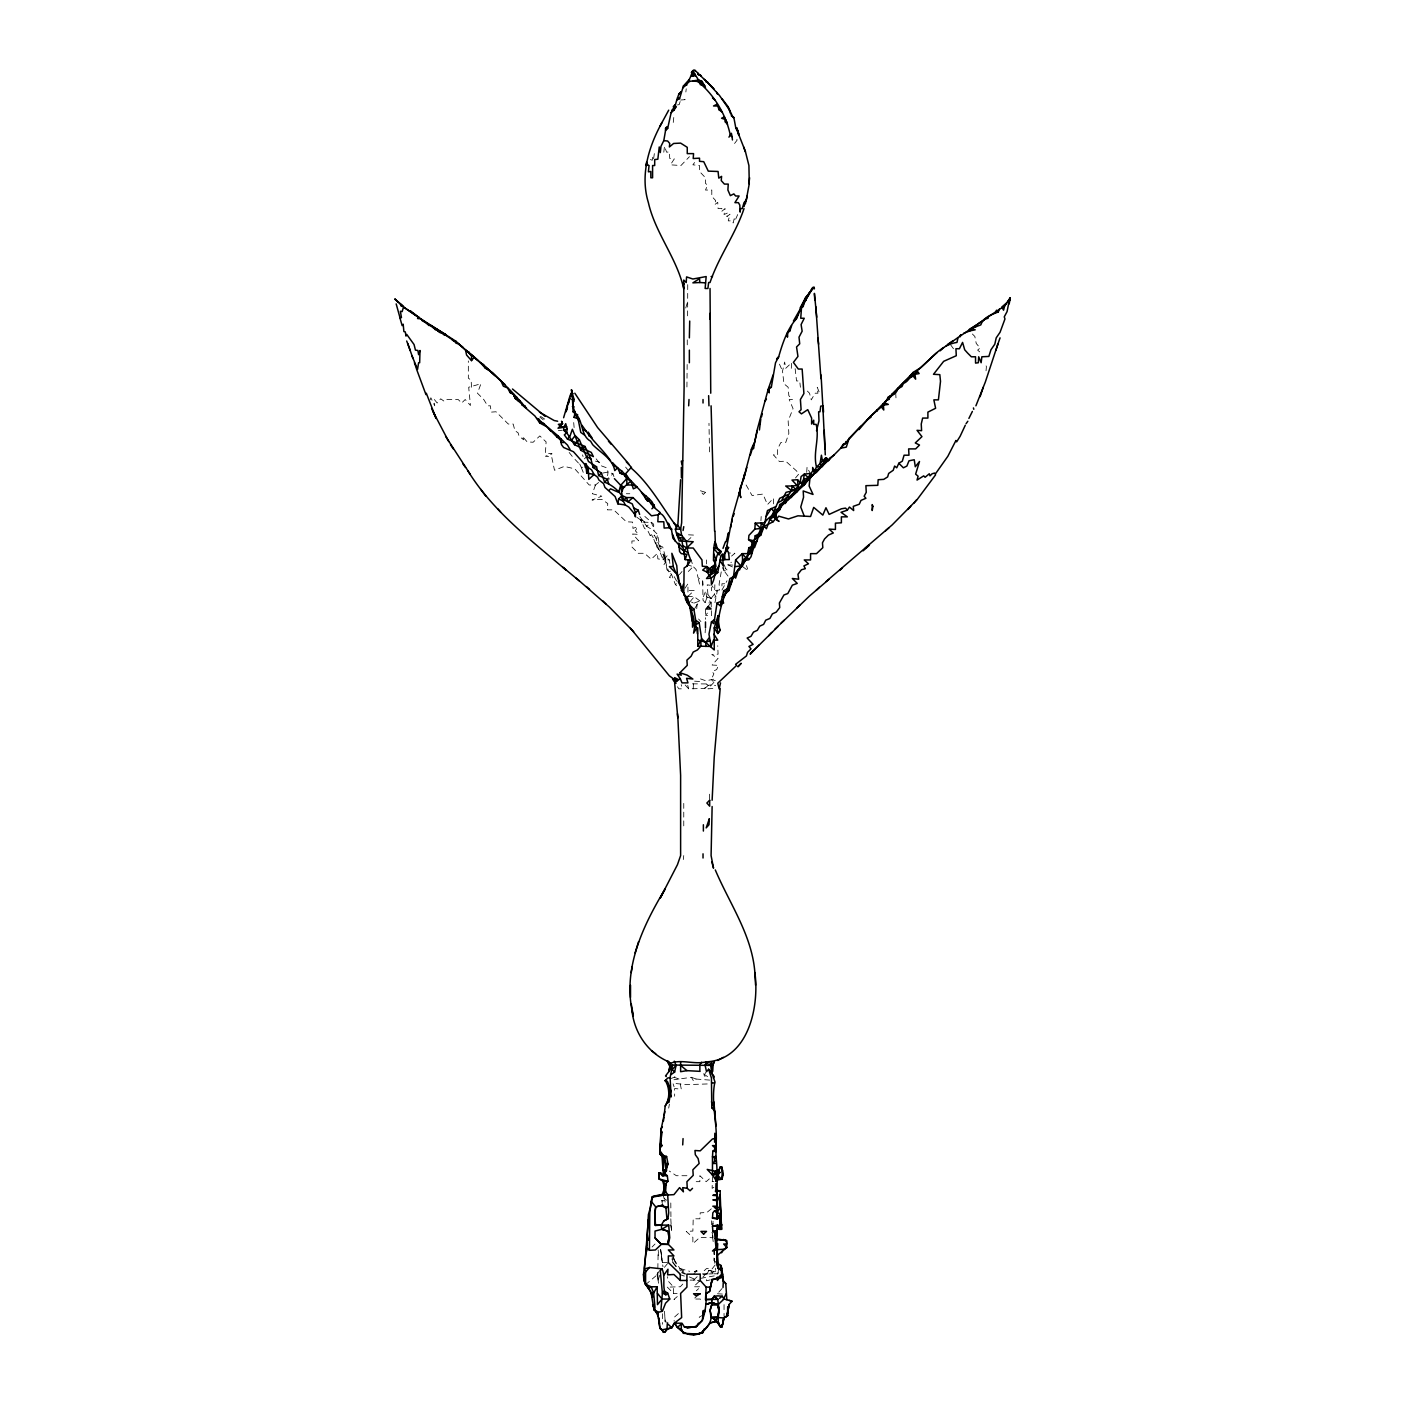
<?xml version="1.0" encoding="UTF-8"?>
<svg xmlns="http://www.w3.org/2000/svg" width="1405" height="1405" viewBox="0 0 1405 1405"><rect width="100%" height="100%" fill="white"/><g stroke="black" fill="none" stroke-linecap="round" stroke-linejoin="round"><path stroke-width="0.75" stroke-dasharray="5 3.75" d="M709.455 799.182L709.63 792.877M687.73 284.618L687.607 319.304M687.15 364.492L686.922 387.253M670.923 1216.712L670.8 1202.698M760.93 520.711L761.176 516.496M658.19 1255.578L658.418 1251.609M657.839 1268.539L658.19 1249.976M703.378 596.721L705.837 590.767L706.522 596.721L711.088 603.026L705.134 602.675L703.027 600.216L702.676 580.95L698.127 577.806L696.019 569.394L693.209 566.584L691.12 559.945M713.881 1249.625L714.811 1263.288M705.134 632.794L705.363 629.054M713.881 1187.278L712.124 1188.331L712.476 1176.073M791.296 368.338L791.647 362.736L785.694 368.338L784.64 362.033L782.532 371.131L783.937 383.741L788.152 387.253L788.837 395.666L792.35 399.512L789.189 399.512L793.052 408.627L788.152 420.885L788.837 433.495L785.694 442.593L780.794 442.593L777.632 448.898L777.632 454.851L773.435 454.851L779.389 461.507L785.694 461.156L796.196 470.622L799.006 473.766L795.493 477.981M711.439 590.767L711.668 587.255M713.073 1221.261L712.827 1224.756L713.301 1221.261M806.698 472.361L807.05 467.11L809.86 472.712M693.209 688.836L693.561 681.126L699.866 681.478L699.866 678.685L705.837 680.793L714.583 679.037L712.476 676.929L713.881 673.785L712.124 671.678L716.691 669.57L718.429 665.373L712.124 665.022L718.078 658.365L711.791 654.519L718.078 654.168L717.744 645.756M703.027 584.814L702.676 580.95M986.047 370.78L986.398 366.582L984.642 362.736M696.722 608.628L697.073 604.765L699.866 600.919L694.263 596.721L687.958 596.37L687.958 583.76L684.815 588.484M721.239 571.853L719.132 584.111L719.483 590.065L715.285 590.416L711.791 585.499M685.868 91.975L686.22 88.814M714.232 1249.291L713.881 1260.496L716.691 1262.937L712.124 1268.891L706.522 1268.539L701.798 1273.018M663.792 152.214L664.495 146.261L666.602 152.214L669.395 151.863L669.746 158.519L674.295 158.87L670.448 164.824L680.951 165.527L689.434 156.693M683.287 859.544L683.761 855.575M673.258 122.446L673.943 115.79L672.205 115.79M607.575 475.698L608.102 472.01L606.697 467.812L601.797 466.056L595.492 458.012M654.344 153.619L653.641 158.519L652.939 156.06L652.236 160.275L650.48 159.573L649.602 162.892M669.869 563.44L669.395 559.945L665.9 559.945L664.846 556.784L656.785 546.984L653.29 537.869L654.344 535.077L659.244 545.228L662.739 546.984L660.297 549.074L657.487 534.374L653.992 530.862L653.641 524.206L644.526 516.162M656.434 540.679L657.487 534.374M714.934 602.675L717.393 590.416L711.088 598.477L711.439 615.636L705.486 615.285L709.683 610.56M668.692 1108.124L669.395 1104.154M717.744 1274.159L718.78 1268.206M705.134 602.675L707.927 594.614L707.224 584.814L710.263 585.27M680.143 101.546L679.212 104.585L677.456 104.936M685.728 308.011L687.958 300.74M685.166 684.99L688.661 688.836L704.783 688.485L706.171 683.936L708.278 685.341L712.827 684.639L715.637 685.693M658.19 1280.113L659.946 1274.493L657.136 1274.159L658.19 1280.113L657.487 1268.539M430.158 399.863L430.861 397.755L434.707 405.817L434.356 399.512L437.166 403.007L440.678 398.809L444.173 401.268L446.281 399.512L458.188 399.512L461.683 403.007L465.196 399.512L470.447 405.465L468.69 387.253L480.949 383.741L477.454 393.207L483.759 399.512L487.605 405.817L490.415 405.817L491.1 412.122L496.018 411.77L508.276 424.029L513.176 424.029L514.933 430.685L518.076 432.793L519.13 436.288L523.679 439.8L522.274 436.288L527.191 441.89L533.145 442.241L539.801 435.936L546.106 441.89L545.403 453.095L552.06 453.797L545.403 456.256L551.708 456.959L554.501 470.271L564.318 466.407L574.821 468.866L589.187 484.988L595.492 484.988L598.987 482.178M595.492 484.988L592.348 493.735L601.797 496.193L591.997 500.04L601.797 499.337L607.75 503.534L607.399 509.857L613.704 509.857L626.314 521.764L632.619 522.116L632.97 528.421L637.519 526.664L635.429 530.862L638.573 534.374L632.619 534.023L638.573 540.679L631.916 541.03L631.916 546.984L638.221 553.289L644.526 553.289L651.182 559.243L657.487 553.289L657.839 558.891L665.548 559.945L666.953 569.745L671.502 574.294L675.348 584.462L678.158 587.255M737.695 214.561L734.903 220.866L734.2 218.776L733.147 222.974L731.742 220.866L728.247 220.866L730.003 214.21L726.842 216.669L727.895 212.822L724.049 214.561L725.103 208.607L721.239 211.769L721.942 208.607L718.078 208.607L717.744 202.302L714.583 204.761L715.637 200.546L711.791 196.349L711.791 190.044L705.486 190.044L707.576 185.144L705.486 183.388L705.486 177.785L699.532 171.48L699.532 165.527L692.876 164.824L694.966 162.032M721.942 590.065L727.017 580.774M665.9 559.945L665.197 558.189L669.395 552.938M727.983 576.05L724.049 570.799L725.437 568.34L724.4 564.845M656.785 546.984L655.731 541.715L663.09 559.594L665.548 562.035L663.441 565.548L666.251 565.548M706.873 1274.159L708.981 1270.296L712.476 1272.052L712.476 1273.808L703.202 1274.159M705.837 1072.401L704.081 1075.194L705.837 1077.653M694.614 608.628L697.073 604.765L691.471 602.095M671.502 574.294L669.395 577.455L672.907 578.509M659.595 1270.647L657.136 1274.159L658.541 1283.257M685.166 1274.159L681.653 1272.754L683.761 1270.647L679.915 1268.539L673.943 1259.266M734.552 143.468L737.01 140.307L736.764 136.566M664.407 1267.328L668.341 1262.586M679.388 574.645L682.005 571.501M690.066 601.621L694.263 596.721M670.448 1078.689L674.295 1077.301L676.402 1074.843M710.737 1270.647L708.981 1270.647L710.737 1270.296L712.476 1273.808L717.393 1273.808L721.59 1268.891M693.912 1273.808L696.722 1270.647L700.217 1273.808M718.78 1292.196L722.995 1287.472M587.87 455.202L583.936 459.4L582.531 454.851M706.873 607.487L711.088 603.026M682.777 1284.1L680.266 1286.769L667.99 1287.12M664.495 558.189L663.09 559.594L663.09 554.676L665.548 559.945L663.441 553.991L665.197 558.189M688.31 571.501L693.209 566.584L688.31 565.196M652.06 1247.008L655.029 1244.022M699.181 1281.43L693.561 1286.769L700.568 1286.769L696.371 1290.756M687.256 541.03L693.561 535.077L686.922 534.725M687.958 596.37L694.263 590.416L687.958 590.416M693.561 1280.113L699.866 1274.159M613.932 476.576L613.002 473.766L607.048 479.368L612.562 478.315M645.58 1284.662L657.136 1274.844M678.369 1313.587L673.943 1317.591L674.189 1321.315M704.783 688.485L708.278 685.341M709.332 1178.883L706.171 1181.675L699.866 1175.722L699.866 1181.675L693.561 1181.675M709.683 1080.094L696.019 1079.04L693.561 1081.148L691.471 1077.301L673.943 1079.743M653.29 526.664L651.182 522.449L646.634 526.313L639.626 516.162M731.566 556.081L734.903 553.289L727.895 552.938M677.28 1296.569L673.943 1299.379L677.456 1299.379M698.566 1294.813L693.561 1299.028L700.217 1299.028L702.851 1301.82M711.352 1208.827L706.873 1212.497L700.217 1212.849L699.866 1218.802L693.209 1218.802L692.876 1231.061L686.22 1231.412L692.876 1237.366L692.876 1243.671L699.866 1237.366L712.827 1237.717L712.827 1232.729M732.444 566.935L727.895 564.845L731.39 562.211M675.348 584.462L676.402 583.76M703.378 1314.781L699.163 1317.24L703.027 1316.889M650.129 535.41L651.534 534.725L653.29 537.869L650.129 535.41L647.687 530.51L644.526 528.421L640.68 519.657L642.085 523.152M696.722 1270.647L694.263 1271.701L697.424 1270.647M670.448 571.15L668.692 571.853L665.548 562.035M694.263 603.026L699.866 600.919M706.522 596.721L711.088 598.477L715.988 596.721L714.583 594.614L714.934 581.301M714.232 1275.898L700.568 1278.357M643.121 522.116L651.182 522.449M710.263 1279.867L706.522 1280.798L706.171 1277.303M602.85 473.064L608.102 472.01L613.002 473.766M712.124 1181.675L713.881 1181.324M558.365 430.685L562.334 430.211M661.702 1200.59L664.846 1200.239L665.197 1203.049L661.702 1200.59L662.387 1203.628M680.617 100.018L685.166 99.667L682.356 98.034M712.827 688.485L707.927 688.836L715.988 680.09L712.827 681.126L711.439 679.739M706.171 683.936L689.363 683.814M707.224 1083.958L686.922 1084.642L672.907 1083.255L674.066 1086.75M626.314 493.735L629.809 493.735M722.416 567.532L724.049 570.799L727.895 570.799L725.437 568.34M724.752 583.76L721.942 583.76L721.942 587.957M686.922 1175.722L676.402 1175.722L669.289 1171.05M664.144 1198.5L666.602 1200.239M670.448 1224.756L671.853 1230.71L671.151 1224.756M662.387 1262.586L660.649 1249.625L662.387 1262.586L669.043 1262.586M679.915 1270.647L683.761 1270.998L679.915 1270.647L679.915 1268.539M703.027 1276.952L708.981 1270.296L715.637 1272.052L715.637 1268.206M690.066 1280.113L700.568 1280.113M727.895 564.845L733.147 565.109M667.305 1287.12L673.61 1293.425L677.105 1293.583M702.324 1273.914L706.522 1274.159L715.637 1271.349L717.393 1273.808M717.393 1293.759L722.995 1294.11M672.205 1257.334L672.907 1262.586L675.348 1262.937L672.556 1255.578M579.721 463.966L581.126 467.11L583.233 467.461M689.363 1276.952L700.217 1281.5M664.495 1311.286L665.197 1321.789L667.99 1322.491M595.492 461.156L599.689 462.21M658.892 545.93L662.739 546.984L665.548 557.486L669.395 559.945M680.266 1268.539L689.715 1271.349M679.563 1274.493L684.815 1276.249M674.295 1077.301L679.915 1079.391M691.471 1077.301L696.019 1079.04M707.576 1076.599L700.217 1071.699M540.504 416.319L544.701 419.129M682.707 1272.052L685.517 1273.914M641.031 519.306L644.526 521.764L646.634 526.313L653.992 530.862M636.816 517.198L640.68 520.008M578.439 463.035L574.241 458.592M742.613 566.584L748.215 570.799L746.459 565.548M539.801 417.022L543.296 419.832M572.256 456.379L567.813 450.777M972.383 334.004L974.842 336.462L976.247 343.47L980.093 348.019L977.634 350.126L980.093 352.216L980.093 355.254M807.401 391.099L809.508 393.207L811.265 399.863L815.111 393.207L817.921 393.207L817.218 387.253L819.659 393.207M676.402 1266.449L672.556 1262.234L671.853 1258.968M698.584 619.025L700.919 621.59M707.927 594.614L711.088 598.477M625.611 467.11L628.421 470.622M672.907 1262.586L676.051 1266.801L677.105 1265.044L675.348 1262.586M950.676 344.875L953.468 348.721M676.63 581.073L672.556 573.591M583.233 472.361L581.126 467.11M677.456 686.746L678.861 688.836L682.356 688.836L681.197 684.639M699.532 584.111L698.127 577.806M746.108 484.988L752.061 495.491L762.915 494.086L767.481 504.588L773.435 498.283L773.435 504.237M779.459 364.141L782.532 371.131M662.739 1194.285L664.846 1200.239M672.907 1255.245L675.348 1262.937M687.73 685.341L688.661 688.836M661.351 1256.281L662.984 1266.801M680.266 1083.958L681.302 1089.209L674.646 1088.506L674.646 1096.216M722.995 565.196L724.049 570.799M660.649 1249.976L661.702 1255.929M713.178 1241.581L711.966 1232.378M574.118 427.542L573.433 419.357M795.142 368.69L796.547 380.948L799.708 380.948L800.411 387.253M712.3 1232.729L712.827 1237.717M665.197 1321.789L664.618 1313.376M895.688 392.856L896.021 398.458M670.8 1218.802L671.502 1230.71M471.5 387.253L471.149 380.246L468.339 378.138L468.339 360.98M709.507 451.883L708.981 423.274M724.049 1304.63L724.049 1316.186M714.583 1249.625L714.583 1260.847M711.439 1220.787L711.439 1224.756M706.522 559.945L706.522 563.914M705.486 608.98L705.486 619.254M687.256 339.852L687.256 348.019M683.761 803.379L683.761 827.896M673.61 1293.425L673.61 1287.12L667.656 1280.464L667.656 1276.724M662.387 1313.728L662.387 1324.248M705.486 492.33L703.378 494.437L699.866 490.591L705.486 492.33"/><path stroke-width="1.5" d="M820.924 378.63L815.813 306.694M716.954 1257.422L716.691 1262.937L720.888 1265.396L723.347 1281.149L725.788 1283.608L726.842 1299.713M714.583 1142.212L714.846 1133.255M716.691 1181.324L712.476 1175.019L712.476 1156.807L715.988 1156.456C717.99 1173.386 716.726 1190.421 717.042 1207.598L720.185 1207.246L720.185 1190.79L715.285 1191.141M716.954 1201.907L716.691 1212.849L720.888 1213.551L721.59 1229.322L719.132 1229.322L718.675 1226.284M715.988 1243.671L717.393 1225.107L712.476 1226.161L712.827 1231.061L714.583 1232.817L715.988 1247.886L717.393 1249.625L716.691 1262.234L718.078 1268.206L721.239 1270.296L721.942 1277.654L712.124 1279.411L709.683 1291.318L706.171 1293.759C706.416 1302.927 705.503 1311.55 702.324 1320.384L696.019 1326.689L687.256 1327.743L684.463 1327.04L682.005 1323.194L674.295 1323.194L671.853 1327.743L662.036 1329.85L659.946 1328.445L658.541 1317.591L659.595 1323.896M722.995 1287.472L723.347 1280.798L725.788 1283.608M677.807 716.515L680.617 775.349L680.617 855.575L677.456 864.672L660.297 897.953L665.197 888.838C642.331 926.72 621.607 970.556 633.321 1015.991L631.214 1003.732M680.617 479.72L677.807 525.611L680.617 529.123L681.653 535.41L686.22 541.03L687.958 552.587L690.768 560.296L687.256 565.899L684.112 567.989L683.761 594.965L687.256 597.072L691.471 610.718L693.912 609.331L696.371 624.382L699.163 622.643L696.019 620.536M688.661 405.817L689.012 399.512M648.39 1219.505L644.526 1268.206M664.266 1192.529L664.495 1188.331M676.051 527.015L677.807 525.611L675.348 529.123L676.753 534.374L682.005 541.03L682.707 545.579L686.922 548.02L693.209 548.02L701.973 559.945L702.324 566.25L706.873 566.584L709.332 568.691L712.476 566.584L715.285 569.745L714.934 562.738L713.529 560.296C713.477 556.117 713.74 531.793 717.042 548.02L721.239 551.533L719.132 555.028L713.529 548.02L717.042 548.02M682.707 1144.899L683.058 1138.594M699.163 622.643L701.622 638.748L714.232 649.953L714.232 627.894L718.078 615.636L719.132 615.636C722.293 598.916 728.774 582.566 738.749 568.691L735.605 578.158L733.498 575.699M663.441 1332.291L662.036 1329.85L663.441 1332.291L664.846 1332.291L666.953 1329.499L667.305 1323.545L671.853 1327.743L674.295 1323.194L681.653 1317.591L680.617 1293.425L686.922 1287.12L686.922 1274.159L700.217 1274.159L700.217 1280.464L706.171 1287.12L705.486 1299.713L711.791 1299.379L714.232 1296.218L717.744 1295.867L722.293 1296.218L724.049 1299.028L732.093 1301.118L729.3 1304.279L726.842 1316.186L724.049 1317.943L718.078 1317.591L715.285 1320.033L720.888 1327.04M703.378 1314.781L705.134 1310.584L703.378 1310.584L703.027 1316.889L703.852 1311.743M721.239 1270.296L718.78 1268.206C717.217 1254.402 715.935 1239.579 717.744 1225.81L720.185 1224.405L719.834 1214.956L717.393 1219.154L712.476 1218.1L712.827 1212.849L714.583 1210.759L716.339 1210.759L717.393 1219.154M713.881 634.199L717.744 640.153L713.529 640.153L711.088 646.458L697.776 646.107L697.776 627.894L694.614 627.192C694.246 607.206 679.44 591.716 676.753 572.555M650.48 1207.246L648.39 1214.605L646.634 1247.183L643.472 1274.493L643.824 1280.113L651.182 1293.074L653.992 1309.882L656.785 1312.674L662.387 1311.286L661 1309.53L662.387 1293.074L660.297 1270.647L662.036 1268.891C665.882 1277.11 661.737 1286.857 665.9 1294.813L667.656 1293.074L664.144 1290.967L662.387 1293.074L665.9 1294.813M692.524 1188.331L690.066 1190.79L687.256 1188.331L682.707 1187.629L683.41 1191.844L679.563 1187.629L673.943 1194.636L655.731 1195.69L652.236 1196.744L651.182 1201.293L655.731 1206.895L654.695 1212.849L655.38 1225.107L668.692 1225.107L669.746 1237.717L668.341 1244.373L673.943 1249.976L668.341 1249.976L673.943 1255.929L668.341 1255.929L668.341 1262.586L680.266 1274.159L680.266 1280.464L686.571 1280.464M712.124 800.235L714.232 757.137L720.185 688.485M712.124 806.523L711.088 855.575L713.529 868.185L711.791 861.88M736.308 128.399L745.405 151.512L748.918 165.527L749.269 183.739L746.108 200.897L747.161 195.998M748.918 553.64L751.008 549.777L752.061 542.418L748.566 539.625L748.918 535.41L754.871 529.123L755.223 523.152L764.671 522.801C768.886 515.758 778.265 513.545 779.74 504.588L787.099 500.04L786.045 498.283L791.647 490.591L799.357 487.781L805.311 481.476L812.67 470.974L812.67 467.461L814.76 471.676L812.318 475.522L803.555 479.72L801.447 482.881L800.06 482.881L795.845 489.186L796.547 489.888L790.242 496.193L777.632 502.85L772.03 515.459M719.132 1229.322L721.59 1229.322L720.185 1194.636L717.393 1200.941L717.305 1217.854M717.744 1243.671L717.393 1249.625L712.476 1251.03L715.988 1247.886M675.348 529.123L680.617 529.123L681.653 522.801L684.112 387.253L683.761 280.069L686.22 282.51L686.571 276.908L692.876 279.015L706.171 276.557L705.134 288.482L707.927 288.482L708.629 282.51L710.034 282.51C718.71 256.641 735.43 234.336 744.018 208.607M692.524 615.636L692.524 627.192L694.614 621.941L692.173 621.238L689.715 605.818L687.607 603.377L684.112 593.209L681.302 590.416M715.285 869.923C729.546 903.661 752.044 935.01 754.871 972.559C759.578 1006.788 748.303 1059.95 706.171 1061.881L705.134 1065.394L706.522 1071.699L708.629 1069.24L711.439 1078.004L711.791 1107.772L714.934 1111.267L715.285 1115.833M715.988 1156.807L715.988 1151.556L714.583 1149.799L712.827 1151.204L712.476 1156.807L715.637 1158.212M721.239 601.27L717.042 603.026L720.185 605.818L722.293 596.721L728.949 590.416L729.3 585.165L731.057 584.111L732.444 578.509M722.644 1320.735L724.049 1317.591L727.544 1315.835L727.667 1306.966M661 1143.494L662.036 1145.602L660.297 1145.602L662.036 1132.29L661 1130.182L659.946 1154.348L666.602 1156.456L667.99 1163.814L664.846 1173.965L662.387 1175.722L660.649 1172.929L658.892 1172.929L658.892 1178.883L662.739 1180.973L667.99 1181.324L667.305 1175.722L664.144 1172.929L667.99 1163.814L665.9 1163.463L664.495 1157.158L660.297 1151.204M664.144 1115.482L665.197 1106.016L666.602 1103.224L669.043 1102.17L670.097 1095.162L671.151 1096.919L670.097 1077.653L672.556 1065.043L712.827 1065.394L714.232 1061.881L712.476 1065.394L712.476 1071.699L712.827 1065.394M712.124 1279.411L709.683 1291.318L706.171 1293.425L705.837 1299.379L717.744 1299.379L719.132 1310.935L718.078 1304.63L724.049 1299.028M567.111 428.929L566.759 432.793L574.469 444.7L591.294 452.41L593.384 456.607L580.774 450.303L572.379 429.28L569.921 436.288L567.462 439.098L564.318 434.883L566.759 432.793L563.967 430.334L563.616 427.542L565.723 423.678L567.111 428.929L563.967 430.334L566.408 432.793M585.674 463.615L588.133 467.461L588.836 479.368L594.087 474.469L591.645 469.92L588.133 467.461L585.341 467.461L584.638 464.317L585.674 463.615L586.728 473.064L594.087 474.469L597.599 477.279L598.987 480.071L603.553 483.583L604.94 487.43L615.109 496.545L617.901 503.886L625.26 504.939L628.773 507.047L634.375 513.703L635.429 516.847L635.429 512.649L632.268 503.886L624.206 500.04C620.36 491.873 613.107 485.392 604.589 482.178L601.445 473.064L593.033 467.461L590.943 459.049L584.989 446.456L567.462 439.098M720.185 1224.405L719.834 1228.269L718.078 1228.269L717.744 1225.81L712.476 1226.161M1008.825 302.83L1007.069 311.594L1004.259 316.845L1004.961 318.953L1000.061 332.265L996.215 337.867L994.81 344.172L990.947 349.775L988.857 356.431L981.849 356.782L981.147 362.736L978.688 356.782L978.337 362.736L975.544 363.087L975.544 356.782L971.329 356.782L967.483 352.918L964.691 349.775L962.583 342.416L959.422 348.721L955.927 348.721L956.278 355.728L943.668 361.331L933.5 374.292L939.822 374.643L940.507 381.299L938.417 399.863L933.851 399.863L935.607 408.275L927.897 412.122L927.897 418.075L922.646 418.075L921.241 424.029L921.592 430.685L917.043 430.334L921.943 436.639L915.287 442.944L919.502 445.051L915.639 448.898L908.631 448.898L908.982 455.202L904.082 455.202L902.326 461.156L898.831 463.264L896.724 467.812L894.634 466.056L893.229 470.271L888.68 473.415L887.626 476.927L883.763 479.368L878.16 479.72L877.809 485.322L865.902 485.673L866.253 492.33L864.145 496.193L865.902 498.283L861.002 500.391L859.245 504.237L853.292 506.344L853.643 510.542L849.445 507.047L847.338 510.191L841.033 512.298L847.338 516.847L841.384 516.847L841.384 522.801L835.431 523.152L835.431 529.457L829.126 529.123L833.323 532.969L828.423 535.077L824.577 538.923L822.469 542.769L822.821 547.669L816.516 553.64L810.562 553.64L810.562 559.945L804.257 559.945L808.455 563.791L803.906 565.899L805.311 568.691L801.447 569.745L797.952 574.294L798.655 579.211L792.35 578.509L797.25 583.409L792.35 585.165L787.801 593.56L783.937 594.965L779.389 603.026L779.74 607.575L776.227 612.123L772.381 613.88L769.922 618.428L765.725 620.185L763.618 624.382L759.771 626.138L757.313 630.336L753.466 632.092L751.008 636.307L747.161 638.046L753.115 644.351L748.918 646.458L751.008 648.899L747.513 652.412L746.459 655.907L735.605 664.319L736.659 665.373L717.744 683.234L719.132 688.836L720.537 682.883M721.239 551.533C716.515 551.498 716.006 560.771 714.934 564.494L712.476 566.584L712.124 571.853L706.522 578.509L711.088 578.158L717.744 572.555L720.888 555.73L724.752 553.64L728.598 547.669L726.842 546.282L732.444 516.847L744.703 473.766C743.438 482.372 738.064 488.975 740.856 497.581L739.1 492.33M662.036 122.446C648.601 146.682 639.977 175.239 648.39 202.654C655.31 233.23 677.034 258.309 683.761 288.833L683.058 282.51L684.112 284.267M717.042 603.026L713.881 623.68L711.439 621.941L714.583 619.482M661 1129.831L664.846 1111.618M731.742 522.449L732.093 519.306M743.298 479.72L751.359 449.249L753.466 448.546L756.961 430.685L768.184 389.361L771.327 387.253L775.525 362.736L778.686 356.782C782.48 343.452 787.362 328.788 796.547 318.601L805.662 297.579L814.057 287.077L814.408 288.833L812.67 287.428L810.913 290.22M775.525 518.954L776.579 512.649L781.145 505.642L779.389 510.191L769.922 519.306L766.428 528.772L764.32 526.313L773.084 521.764L775.525 518.954L779.037 521.413L772.381 516.162M703.378 1310.584L702.324 1320.384L696.019 1326.689L687.256 1327.743M808.455 477.63L804.257 474.117L803.555 479.72L805.311 481.476L801.447 482.881L802.15 483.935L800.06 482.881L801.096 476.576L804.257 474.117L810.562 473.415L812.318 475.522M748.918 183.739L749.62 177.785M651.182 1201.293L649.777 1212.849L649.426 1250.327L655.38 1249.976L661.351 1244.373L668.341 1244.373M662.739 1180.973L665.548 1191.844L667.656 1194.285L668.692 1212.849L667.99 1218.802L663.792 1220.91L661.351 1225.107L655.38 1225.459L655.029 1212.849L655.731 1206.895L662.739 1205.156L655.731 1206.895M759.42 429.983L760.825 418.778M614.406 478.666L620.711 485.322L622.116 495.491L626.314 497.581L632.97 497.581L651.534 515.811L658.19 514.757L660.297 512.649L653.641 507.047L649.426 501.445L647.336 500.742L639.977 490.24L622.116 471.325L617.568 467.812L614.758 470.622C612.808 458.838 600.444 452.603 592.682 444.7L590.592 441.188C581.336 436.182 583.163 423.572 577.279 415.617L573.082 411.77L572.028 390.397M647.687 164.473L646.282 165.175L646.985 162.717L647.336 165.175L649.075 165.527L648.39 171.832L650.831 171.48L650.831 177.785L652.587 177.785L652.587 165.527L654.695 165.527L654.695 159.573L657.839 159.222L659.244 146.963L660.297 152.565L661 146.261L663.792 140.658L665.548 130.507L667.656 128.399L671.151 112.628L673.943 110.187L676.753 100.018L679.563 98.631L683.41 86.021L689.363 79.365L693.561 70.25L694.966 70.25L713.881 88.814L704.432 79.365M719.132 615.636L718.429 621.238L719.834 630.336L717.744 633.497L714.232 627.894L718.78 627.192L720.185 630.336L717.744 633.497L716.339 621.941L718.429 621.238L718.078 615.636M663.441 1121.085L663.915 1117.344M726.139 593.209L726.49 591.47L728.949 590.416L733.849 575.699L745.054 560.63L748.918 559.594L751.008 556.784L755.223 542.067L756.961 541.03L759.42 533.672L764.32 526.313M708.629 1065.394L712.124 1061.881L710.737 1065.394L711.439 1071.699L714.934 1081.85C710.122 1104.4 719.255 1127.249 715.285 1150.151M726.842 1316.186L729.3 1304.279M617.901 503.886L618.604 498.986L621.063 496.545L625.26 504.939M717.744 1304.982L718.78 1310.233L717.744 1317.24L711.088 1317.591L710.034 1310.584L711.439 1304.982L717.744 1304.982C721.204 1312.077 715.11 1320.507 720.537 1327.04L721.942 1327.04L724.049 1317.943L727.193 1315.835M849.094 438.395L846.987 442.593L843.14 444.349L840.682 448.195L861.002 426.137L849.094 438.395L846.284 447.141L840.682 448.195C826.474 463.088 810.439 475.856 797.25 491.627L781.83 505.642L779.389 510.191M584.287 434.883L580.774 432.441L578.333 420.183L573.767 408.96L572.731 404.06L574.118 399.512L571.326 390.397M754.52 442.593L757.313 430.685M666.251 1076.599L665.548 1075.896L669.043 1071.348L670.448 1063.286C681.109 1059.001 694.474 1064.762 706.171 1061.881M809.508 292.328L801.447 308.433L800.745 318.25L804.257 318.25L801.096 324.555L802.15 331.211L799.006 337.165L799.708 343.821L796.547 346.965L797.952 356.431L793.404 362.385L798.303 369.041L802.15 369.041L803.906 393.558L800.411 399.512L801.096 409.663L799.006 411.77L801.447 413.878L807.752 409.663L811.616 418.075L811.616 424.029L813.706 420.183L813.706 424.38L816.165 424.38C819.73 439.045 812.757 452.568 816.516 467.11L814.408 470.974L812.67 470.974L814.76 471.676M1010.213 298.281L1009.176 303.884L1008.123 301.091L1010.213 297.93L1004.61 305.991L1003.556 310.189L1001.818 307.045L1009.51 300.389L1010.213 297.93M687.256 565.899L688.31 559.945L690.768 560.296M631.214 972.559L632.268 966.605M694.614 627.192L693.561 633.146L696.722 627.894L694.614 621.941M739.452 570.096C744.58 558.4 753.221 548.828 755.223 535.762C765.356 531.845 764.864 519.358 767.481 510.542L775.525 506.696M650.48 1206.895L652.587 1197.095L662.036 1195.339L665.548 1191.844L666.251 1183.08L667.99 1181.324L658.892 1178.883L658.892 1172.929M711.791 1304.982L710.034 1310.584C713.512 1319.26 708.577 1326.636 702.324 1331.94L699.163 1334.048L683.41 1333.345L681.302 1329.499L681.302 1323.896L677.456 1327.391L674.997 1323.896L677.456 1327.391C683.62 1333.889 692.261 1337.314 701.973 1332.642L710.386 1322.843L715.9 1321.525L710.386 1322.843M683.058 530.51L683.761 526.664M718.78 566.25C713.916 571.326 715.567 578.913 711.439 584.462L711.088 578.158L707.224 572.204L706.873 566.584L702.676 570.096L707.224 572.204L712.124 571.853L714.934 568.691L715.285 569.745M645.931 165.527L646.634 162.032M745.405 203.707L746.108 200.195L744.018 202.654L742.262 208.607L740.505 208.607L740.154 212.12L739.803 205.112L738.398 202.654L734.903 202.654L739.1 195.998L735.605 195.998L733.849 193.89L730.354 195.646L727.895 190.044L728.247 184.09L724.4 184.09L721.239 180.595L721.59 176.38L718.78 178.136L718.078 171.48L708.278 171.129L703.729 161.68L699.532 161.329L699.532 158.168L693.209 158.519L693.561 153.619L687.256 153.619L687.256 147.314L680.617 143.117L673.61 143.468L669.395 146.963L669.746 143.468L667.656 141.009L663.792 140.658M752.413 545.93L753.466 540.679L757.313 537.869L760.825 528.421L761.176 523.152L763.969 525.962L760.825 528.421L754.871 529.123M813.372 287.428L812.67 288.833M661.351 1244.022L667.656 1244.373L669.043 1237.366L667.656 1231.061L661.702 1229.322L655.029 1231.061L655.029 1238.068L661.351 1244.373L655.029 1237.717M858.894 429.631L870.45 416.319L883.411 405.114L885.519 401.268C895.213 394.401 901.553 381.054 913.197 376.048L917.395 370.446C929.864 360.874 940.173 344.734 956.981 342.416L958.034 337.516C973.876 326.891 988.98 316.072 1004.61 305.991L1006.015 303.884M721.942 1327.04L724.049 1317.943M960.476 335.057L960.124 336.814L960.827 334.706M563.616 417.724L570.272 394.963M671.151 1074.491L674.646 1072.05L676.051 1065.394L674.295 1061.179M706.522 1304.279L711.791 1302.523L718.078 1304.63L711.791 1302.874L705.837 1304.279L711.791 1302.523L717.744 1304.63L719.132 1310.584L717.744 1317.24L711.088 1317.24L716.076 1320.208M744.123 206.517L745.054 202.302M727.544 536.113L728.598 532.969M668.692 1071.699L670.097 1065.394L667.305 1061.179C646.985 1051.888 633.848 1031.762 631.916 1009.686M715.76 1191.844L715.988 1183.432M761.528 416.899L762.23 413.878M750.305 455.202L754.169 442.944M711.439 621.941L708.981 634.199L711.088 646.458M731.285 582.004L728.949 584.111L731.057 583.76L727.544 588.66L723.698 590.767L722.293 596.721L724.049 596.721L726.139 592.857L730.003 578.509L733.498 576.752L736.659 572.204L734.78 575.927M752.413 546.633L748.918 547.669L747.513 553.64L742.262 553.64L735.605 559.945L733.498 576.752M730.442 527.981L731.303 524.293M431.563 408.275L436.112 418.427L426.312 393.207M586.728 473.064L588.133 467.461M714.934 568.691L713.881 572.906L709.332 575.699M726.139 541.715L728.598 532.618M743.667 479.017L746.81 467.461M816.516 430.685L818.975 420.885L818.623 411.77L820.011 411.77L820.713 406.168L822.821 405.817L821.064 374.995M662.984 1159.266L663.09 1170.119L665.9 1169.768L664.144 1158.563L666.602 1156.456M975.895 405.817L985.344 382.002L997.954 343.821L995.864 350.477M1008.825 303.181L1009.861 298.633M710.386 1286.769L712.124 1280.113L718.078 1277.654L721.942 1274.159M568.516 403.358L569.921 398.107L567.111 406.87M662.036 1195.339L666.251 1183.08M721.942 1179.234L722.995 1175.37L721.942 1166.975L720.185 1166.975L717.393 1175.019L717.744 1179.585L721.942 1179.234L717.744 1179.585L715.285 1177.127M1000.061 337.867L997.603 344.875M683.41 584.111L681.653 590.416L680.266 583.76L678.158 581.652M566.075 411.77L567.462 406.87L566.075 411.419M671.151 112.628L674.997 104.936L676.051 107.026L673.943 110.187L671.853 110.187M635.078 952.941L638.573 941.736M666.602 1103.224C670.361 1096.111 668.815 1085.907 665.197 1080.445M622.116 491.276L623.17 487.781L630.863 481.125L626.665 478.666L624.206 474.82L620.009 473.064L617.568 467.812L612.299 462.561L613.704 465.371L617.568 467.812M667.656 1244.373L669.043 1237.366M983.254 387.253L980.093 396.702M577.279 415.617L577.631 414.58L575.874 414.58L574.118 417.373L579.036 419.129M685.166 559.594L686.922 554.343L681.302 553.64L679.563 551.533L678.861 543.12L682.005 546.984L682.707 545.579L685.166 559.594L688.31 559.945M789.891 330.86L787.801 331.914L787.45 337.165L787.099 333.319L789.891 330.86L791.647 325.609M697.776 646.107L701.622 638.748M666.602 1082.904L667.305 1083.255C671.309 1090.403 669.588 1099.448 665.197 1106.016M662.387 1311.286L665.548 1303.225L669.746 1299.028L667.656 1293.074M720.185 1166.975L717.393 1175.019L721.59 1179.234L722.644 1170.119M676.753 100.018L678.861 94.065L680.951 91.975L678.861 94.065M645.931 1253.137L647.196 1249.484M722.995 548.372L725.437 541.715M754.52 547.669L756.961 541.03M808.455 295.138L805.662 297.579L800.06 308.081M733.147 516.496L734.2 513.703M739.1 568.34L742.262 566.25L755.223 542.067M758.366 537.167L760.825 535.077L762.915 529.457M963.637 333.319L969.942 330.86L971.329 328.401L980.795 324.906C983.272 317.267 991.631 314.632 998.305 311.945L999.359 309.135M712.476 1218.1L718.078 1218.1L719.132 1214.956M785.342 503.534L786.747 500.04L777.984 508.803L773.435 510.893L771.327 508.452L766.076 516.496M658.19 1315.607L657.487 1311.638L653.992 1309.882L655.029 1307.423L653.641 1293.074L651.182 1286.769L645.58 1284.311L645.58 1270.998L644.526 1268.891L649.426 1267.503L662.036 1268.891M716.339 1207.949L717.042 1206.192L712.827 1206.192L716.339 1207.949L716.339 1210.759M715.637 1237.366L716.691 1230.359M751.359 449.249L753.115 445.051L753.466 448.546M726.49 591.47L729.3 585.165M714.583 1148.043L715.637 1145.602L712.476 1145.602L715.285 1148.043L715.988 1151.556L712.827 1151.204M791.296 497.581L793.052 493.735L787.45 500.04M777.632 502.85L779.74 498.283L788.152 494.437M896.372 391.345L897.777 388.307L913.197 372.536L910.036 376.048M645.58 1284.311L650.831 1291.546M659.946 126.292L668.692 110.187M693.209 73.763L695.317 74.447L693.209 75.852L693.209 71.304L698.478 80.067L697.776 81.455C713.863 94.486 726.122 114.437 730.354 135.407L732.093 136.794L732.444 139.956M705.486 87.409L701.973 81.104L698.478 80.067L689.363 81.455L683.058 87.76M584.638 464.317L573.433 451.707L563.616 447.493L561.508 444.7L560.455 439.8L556.96 436.99L557.662 435.585L548.196 427.542L539.801 422.975L534.901 415.968L521.94 404.763L522.625 403.709L510.718 390.748L492.505 372.536L485.147 367.987C475.926 357.151 463.334 347.966 471.5 355.728L471.5 360.628L466.583 355.026L465.547 350.126L456.081 341.362L418.251 317.196M671.502 529.808L668.341 523.152L669.395 527.718L671.502 529.808L672.907 538.22L678.51 544.525L679.212 547.318L683.761 550.83L684.463 553.64M800.411 308.784L793.404 321.043M739.803 488.835L741.208 485.322M781.83 500.391L786.045 492.33L796.547 489.888M786.045 498.283L781.83 505.642M821.416 466.407L816.516 467.11L825.613 458.012L827.018 458.715M995.162 312.999L996.549 310.189L998.305 311.945M965.288 425.258L960.124 436.288L956.629 441.89L955.927 440.503L947.866 456.256L935.256 474.117L934.553 473.064L932.112 473.766L930.005 475.873L929.302 473.766L925.105 477.279L923.7 475.873L917.043 480.071L918.097 476.225L915.639 474.117L919.502 461.507L915.287 466.759L914.233 459.751L908.982 460.805L906.892 466.056L903.38 467.812L898.831 463.264M968.888 418.427L972.383 411.419M661 1128.443L659.946 1154.348M665.9 1163.463L666.602 1170.47L662.387 1175.722L667.305 1175.722M713.529 1078.004L714.232 1076.599L708.629 1069.24M716.691 1195.69L717.393 1194.285L712.827 1195.339L716.691 1195.69L717.393 1200.941L712.827 1199.888L716.691 1199.536M717.042 1255.578L726.842 1247.535L726.49 1240.527L715.285 1238.648M704.081 1329.499L702.324 1332.994L704.081 1329.148M723.347 1299.379L726.139 1293.759M816.165 472.712L824.226 463.615L822.118 466.759M886.573 400.214L888.329 397.053L893.58 394.261L888.329 397.053M644.877 1280.113L645.58 1284.662L648.741 1288.508L651.182 1286.769L657.136 1286.769L653.641 1293.074L651.182 1293.074L652.359 1297.272M721.59 1252.786L723.347 1249.291L717.744 1249.625M720.185 1207.246L717.042 1212.849L714.583 1210.759M803.203 304.235L813.021 287.779M776.579 359.223L778.686 356.782L777.281 358.538M661 1129.128L662.387 1126.687M773.084 521.764L769.922 519.306L773.435 516.847L778.335 509.506M718.254 1218.012L720.888 1213.551L719.834 1200.59M692.876 70.601L691.471 72.709L692.876 70.601L695.317 70.601M701.271 82.86L700.217 84.616L704.783 85.67L697.776 81.455L693.209 81.104M726.842 546.282L724.752 553.64L724.752 559.594L719.834 560.296L723.347 565.899L722.293 553.991L724.752 559.594L729.3 559.594L728.598 552.587L725.788 548.02L728.598 547.669M861.353 425.785L891.824 394.963L895.688 392.856L898.129 388.658L901.975 386.551L903.38 383.407C909.158 381.457 909.369 375.521 914.936 374.292L917.395 370.446M698.478 1323.194L696.371 1326.689L684.463 1327.04M741.208 566.584L742.613 559.945L746.108 558.189L747.987 555.151M889.365 399.161L886.221 400.566L883.411 405.114L883.763 410.014L881.321 406.87M798.303 313.701L796.898 316.845M682.005 541.03L683.761 538.22L679.563 537.518M669.043 1071.348L670.8 1068.538L667.305 1061.179L670.448 1063.286L670.8 1067.484L672.556 1065.043M658.892 1175.722L660.649 1172.929L662.739 1175.019M773.084 374.995L768.184 389.361L769.238 392.856L768.886 387.604L771.327 387.253M765.023 401.268L766.428 399.161M975.544 326.996L976.949 324.906M657.487 1311.638L659.946 1328.445M718.078 1299.379L714.232 1296.218L712.124 1299.379L711.791 1302.874M804.257 516.162L800.745 507.047L803.555 497.23L803.203 490.942L813.021 494.437L809.157 486.025L809.86 479.017L811.967 475.522L803.906 485.322L793.755 493.735M828.423 460.805L830.531 457.661L824.577 463.264M719.132 1228.971L721.942 1224.756M935.607 474.82L917.043 499.688L892.175 524.908L825.964 581.652M722.995 1323.545L720.537 1327.04L718.78 1323.194L715.285 1320.735L718.78 1323.194M663.792 1275.196L667.99 1269.242L667.656 1274.844L673.943 1274.493L680.266 1280.464M566.759 426.839L558.013 428.226L562.562 423.678L561.508 421.237L562.211 422.273M958.034 337.516L946.109 345.911M966.078 423.678L967.834 421.237M701.622 1062.233L699.866 1064.691L699.866 1071.348L686.922 1070.645L680.617 1071.699L680.617 1061.881M707.224 572.204L709.332 569.394L712.124 570.096L709.332 568.691M572.731 402.673L573.767 401.268M708.981 638.046L705.837 642.261L705.837 646.458M417.548 318.601L418.251 316.845M471.5 360.628L473.942 357.485M571.326 440.503L575.172 435.585L579.387 439.8L588.484 461.507L596.545 466.759L598.635 475.522L607.399 479.368L608.804 484.286M665.548 128.399L666.953 126.643L667.656 128.399L665.548 128.399L665.548 130.507M728.949 137.163L731.39 133.299L732.093 136.794M752.061 542.418L753.466 540.679L748.566 539.625M806.013 297.93L807.401 296.174M630.511 628.246L669.395 675.875L676.753 681.126L680.266 678.685L682.005 682.883L687.958 682.883L686.571 678.334L692.876 679.037L687.256 675.173L679.915 672.732L687.256 665.373L686.922 660.122L691.12 656.258L693.209 652.06L697.424 649.953L700.919 646.107L700.919 640.856L698.127 640.153M913.9 503.183L916.692 499.688M669.746 1299.028L662.036 1299.028L657.487 1304.63L657.136 1286.769M660.297 1147.709L662.036 1145.602M714.583 1158.212L714.583 1161.355L712.827 1163.463L716.339 1163.463M721.942 1268.539L720.888 1265.396L722.644 1274.159L717.393 1280.464L717.393 1277.127M624.206 500.04L626.314 497.581L628.07 501.796L632.97 497.581M812.67 475.171L821.416 466.056L820.011 463.966L821.416 455.202L822.469 461.156L827.369 459.751L827.018 458.364L825.279 458.364L826.667 458.364M664.495 1332.291L666.953 1329.499L672.205 1327.391M768.886 635.604L771.679 632.443M818.623 469.217L827.369 459.751L821.064 465.02M759.42 644.702L750.305 653.817L778.335 626.138M774.84 629.299L809.508 596.019L829.126 579.211M738.047 666.778L741.208 663.265L738.047 666.427M750.305 654.168L753.466 650.656M907.929 509.506L910.739 506.344M808.806 478.315L803.906 485.322L802.501 484.286M670.8 1068.538L672.205 1069.591L676.051 1065.394M516.671 397.053L515.284 398.458L526.489 407.924M572.028 390.748L571.326 389.694M574.469 444.7L579.387 439.8M580.774 450.303L584.989 446.456M604.589 482.178L607.399 479.368M609.155 490.24L610.56 488.835L618.604 492.33L620.711 485.322L626.665 478.666L627.016 484.988L632.97 484.988L637.168 487.078L633.321 488.835L630.863 481.125M810.913 290.572L809.508 292.679M794.44 320.691L796.547 318.601M651.885 508.803L653.641 507.047C653.975 500.795 645.703 496.545 641.734 492.33M683.761 550.83L693.209 541.715L679.212 541.03L676.753 534.374L681.653 535.41L677.105 532.969M830.882 457.31L834.377 454.851M917.043 372.185L917.043 370.78L919.151 373.59L914.936 374.292L914.233 373.238L910.387 376.751L913.197 376.048L915.639 379.192L914.936 374.292M796.898 607.926L799.708 605.116M816.165 590.416L819.326 587.255M664.846 1080.796L665.9 1080.094L667.656 1081.85L671.151 1091.667M712.476 1175.019L714.583 1172.929L719.834 1172.227L707.224 1169.417L712.476 1175.019L717.744 1174.668L719.834 1172.578L717.744 1170.119L714.583 1171.875M719.132 1169.768L717.744 1179.585M645.58 1284.662L643.824 1280.113M715.285 1320.033L718.078 1317.591M727.544 1315.835L727.895 1306.843M634.375 513.703L638.221 510.191L634.024 508.101M865.199 548.372L869.063 544.877M869.414 545.228L863.109 550.83M649.426 1267.503L643.472 1274.493L644.421 1278.234M940.156 350.829L943.668 347.667M885.519 530.862L889.014 527.718M897.777 388.307L891.473 394.612L894.283 393.435M781.145 622.995L784.289 620.185M839.628 570.448L842.438 567.989M598.635 475.522L601.445 473.064M652.236 1196.744L662.739 1194.285L665.548 1191.844M703.729 1233.871L706.522 1231.412L700.919 1231.412L703.729 1234.222M622.116 471.325L620.009 473.064L624.909 474.82L624.909 476.225M685.166 598.811L687.256 597.072M714.934 1207.949L717.042 1206.192M705.134 1065.394L708.981 1062.233M536.991 418.427L538.747 419.129L539.801 422.975L541.206 421.922L543.998 423.678L556.96 436.99M646.282 496.193L644.877 497.23L647.336 500.742L649.075 499.337L646.634 498.986L649.426 501.445M652.236 502.498L650.831 503.534L653.992 504.939L654.695 507.398L652.939 505.291L653.992 504.939M719.483 1298.325L722.293 1296.218M969.239 329.455L976.598 324.906M978.266 323.712L984.993 319.304M947.514 344.524L953.117 340.66M871.153 417.022L867.307 419.832M912.846 372.536L920.205 367.987L937.012 352.567M661.351 1225.107L661.702 1229.322L668.692 1225.107M723.347 1249.625L726.842 1247.535L723.698 1244.022L726.842 1244.022L726.49 1240.527L717.744 1239.825M717.744 1060.476L723.347 1057.333M724.049 1317.591L727.895 1315.484M519.832 401.268L515.284 398.458L513.528 394.261L510.033 392.504L507.574 387.956L503.359 386.199L501.269 381.651L504.764 384.443L482.003 363.79M814.408 470.974L817.921 469.217M717.042 1175.019L714.583 1172.929M663.792 1220.91L667.99 1218.802M773.435 516.847L775.876 515.811L775.876 512.649M665.9 1207.949L667.656 1207.246L661.702 1205.841L665.9 1207.949L666.953 1218.802M710.386 640.504L705.837 642.261L700.919 640.856M801.096 307.379L803.203 306.694L804.257 301.425L806.013 300.389L805.662 297.579M682.356 467.11L681.302 467.461L681.425 477.735M843.14 444.7L845.23 443.998M822.469 461.156L827.721 459.4L824.928 459.049M749.62 553.991L751.71 553.289L751.71 548.372L752.413 550.128M721.59 603.729L723.698 603.026L722.293 600.567M715.637 1181.324L716.691 1180.973L715.988 1177.004M714.583 1232.817L715.637 1232.466M693.209 1334.75L698.829 1333.696M683.41 86.021L686.922 84.967M984.29 319.304L988.154 318.25M682.707 460.805L681.302 461.156L682.005 465.125M693.209 1327.04L696.019 1326.338M969.942 330.86L975.193 329.806L971.329 328.401M593.033 467.461L596.545 466.759M685.974 600.216L687.607 603.026L689.363 602.675L686.571 600.111M562.562 423.678L558.365 424.38L560.455 426.137M670.097 1077.653L667.656 1078.004L665.9 1080.094M711.791 1107.772L714.232 1107.421L711.439 1101.819M735.605 566.584L740.856 565.899L735.605 559.945M712.827 1231.061L716.339 1230.71M669.395 527.718L664.144 528.069L663.792 521.764L657.839 521.764L658.19 514.757C662.212 509.576 667.814 524.1 669.395 527.718L671.853 529.123M800.06 482.881L797.601 479.72L791.999 480.071L799.357 487.781M699.866 282.51L692.876 282.862L699.532 278.664L699.866 282.51L705.486 282.862M691.471 75.852L695.317 75.852M717.393 105.972L713.529 105.972L717.042 104.233L719.132 109.836L721.942 111.926M673.258 106.675L674.997 104.936L675.7 107.026M733.849 117.546L731.39 115.79L733.849 117.546L735.957 128.751M727.193 122.094L725.437 122.094L724.4 116.843L721.59 118.248L725.788 119.636L725.437 122.094L727.544 124.202M711.088 276.557L712.476 276.557M395.139 299.335L403.534 306.343M435.761 329.455L403.534 307.045L394.787 298.984L398.282 302.128M571.326 393.558L573.082 393.558M572.028 399.512L574.118 399.512M517.725 400.566L519.832 400.566M573.082 411.77L575.172 411.77L574.118 417.373M547.845 427.542L550.655 431.036M713.529 560.296L715.988 560.296L713.881 553.991M675.7 572.555L673.258 566.584L669.395 566.584L678.158 575.348L679.563 584.462M712.476 566.584L715.637 566.584L715.285 562.738L715.637 566.584M670.8 1068.889L670.097 1065.394L671.151 1065.394L668.341 1061.179M712.124 1082.904L714.583 1082.904M660.649 1132.29L662.036 1132.29M715.988 1140.702L714.583 1138.243M714.583 1161.355L715.988 1161.355M655.029 1212.849L655.38 1225.459M667.656 1231.061L661.702 1229.322M706.171 1287.12L710.034 1287.12M699.163 1332.994L702.676 1332.994L702.324 1331.94M721.59 1268.891L718.078 1268.539L717.147 1264.816M720.185 1190.79L717.042 1190.439L717.042 1194.285M563.616 442.593L560.806 442.241L561.157 439.098L557.662 435.585L560.455 439.8L561.157 439.098L567.462 445.051L569.921 449.249M539.801 422.975L543.998 423.678M662.739 1194.285L664.846 1194.636M572.379 406.519L574.118 406.87M557.662 421.237L554.167 420.534L539.45 412.122M705.837 81.806L708.278 82.509M719.132 109.836L721.239 110.538M677.456 97.928L679.563 98.631M418.953 317.196L418.953 318.953L418.602 317.196L410.541 310.891M578.333 420.183L579.387 420.534M411.946 355.728L417.548 369.392L418.602 362.736L419.656 362.736L420.007 350.477L418.602 354.675L417.9 350.477L415.441 350.126L414.053 344.524L406.695 334.355L405.992 336.111L405.29 331.914L403.885 331.562L403.182 324.204L402.146 325.609L400.039 318.25L401.444 317.548L400.39 311.243L402.146 311.594L403.534 307.045L418.602 317.196M521.94 404.763L525.084 405.817M672.556 534.374L675.348 541.364M717.744 1171.875L719.834 1172.578M718.078 1218.1L720.185 1218.802L719.834 1214.956L719.834 1228.269L717.744 1225.81L718.429 1228.269L717.393 1225.107M726.49 1240.878L723.347 1239.473M697.776 73.06L698.127 74.447L700.919 75.501M729.3 1300.415L732.093 1301.469M444.524 335.057L443.119 334.355M467.988 351.865L469.393 352.567L465.547 350.126L477.911 360.523M698.127 74.447L701.271 75.852M885.168 403.007L888.329 404.412L883.411 405.114L882.726 404.06M618.604 498.986L623.17 501.093M710.034 313.35L710.034 319.304M452.234 339.957L462.737 346.965M490.415 370.78L485.147 367.987M510.033 392.504L513.528 394.261L515.284 398.458L513.528 394.261M583.233 429.631L586.026 431.036C593.226 441.504 603.254 450.057 610.56 460.805M560.806 426.137L563.616 427.542M740.856 565.548L742.262 566.25M675.348 683.234L672.556 679.037M678.158 679.388L674.646 677.631L676.753 681.126M677.456 1327.391L681.653 1329.499M440.678 331.914L445.929 334.706L429.456 324.555M624.558 487.43L620.711 485.322L623.17 487.781M684.112 550.479L687.958 552.587M698.478 80.067L701.622 81.806M712.476 97.928L714.934 100.018M711.088 1317.24L716.076 1320.12M480.247 362.508L483.759 364.826M586.728 456.607L590.943 459.049M421.763 320.34L425.258 322.447M432.968 327.347L441.644 333.371M715.637 571.15L717.744 572.555M693.912 609.331L687.607 603.026M545.052 416.319L512.474 389.009M659.946 1328.094L662.387 1329.85M727.544 589.362L728.949 590.416M651.534 1050.677L655.731 1053.82M482.354 364.141L494.964 375.697M711.088 86.355L719.483 95.47L729.652 110.187M677.105 525.611L673.943 523.152L676.051 526.19M633.673 631.741L609.155 606.872L576.226 578.158M744.351 561.333L742.613 559.945L742.262 553.64L746.108 558.189M691.471 74.447L693.209 75.852M436.463 329.806L439.976 332.616M579.387 580.95L562.913 567.286L566.075 570.096C530.721 540.029 492.663 510.998 467.988 470.974M795.845 489.186L791.999 486.025L785.694 486.025L791.647 490.591L791.999 486.025L797.952 485.322L797.601 479.72M719.834 551.182L715.988 548.02L714.934 541.715M680.617 1065.394L686.922 1070.645M626.314 461.859L631.565 467.461M723.698 590.767L726.139 592.857M712.124 571.853L706.873 566.584M425.961 322.799L429.105 325.609M586.377 586.552L589.538 589.362M714.232 1296.218L717.744 1299.379M755.223 523.152L762.23 529.808M721.942 98.631L727.544 105.972L733.147 117.546M845.933 441.539L846.987 442.593M796.196 490.591L797.25 491.627M773.435 510.893L775.525 513.001M759.42 533.672L760.825 535.077M755.223 535.762L757.313 537.869M574.821 393.207L597.599 427.542L628.773 463.966M488.308 369.392L458.539 343.821L436.463 329.104M602.85 600.919L605.994 604.08M672.205 1069.591L674.646 1072.05M661.702 1154.348L659.946 1153.997L664.144 1158.563M779.74 504.588L781.145 505.993M748.918 547.669L751.008 549.777M608.453 441.188L611.245 444.349M674.295 523.503C660.596 504.518 648.987 483.267 630.863 467.812L625.611 473.766L628.07 477.63M497.756 508.803L500.566 511.947M649.426 1250.327L646.634 1247.183L647.336 1234.574L648.39 1240.246M581.828 425.083L586.026 431.036M538.747 419.129L541.206 421.922M433.32 327.347L435.409 329.806L435.058 328.401M847.338 510.191L845.582 508.101L841.384 508.803L829.126 514.406L825.964 507.749L822.821 515.108L813.706 507.398L810.562 516.496L797.952 515.811L788.486 518.954L778.686 516.162L776.579 518.954L775.876 515.811M657.487 1293.425L662.036 1299.028M714.583 1149.799L715.988 1151.556M592.348 438.395L588.133 432.09L589.187 436.288M470.095 474.117L445.578 436.288M480.598 489.186L485.849 496.193M746.81 556.784L748.918 559.594M462.737 463.615L465.547 467.461M652.587 1304.63L657.962 1315.958M680.266 678.685L677.105 674.119L681.302 675.173L679.915 672.732M450.478 444.7L453.271 448.898M681.302 1329.499L683.761 1333.345M448.722 441.539L433.32 412.122M673.258 678.685L676.051 683.234L674.646 682.883L677.807 717.92L677.456 713.705M716.339 621.941L718.78 627.192M660.649 1152.609L662.739 1157.158M400.39 303.884L401.444 306.343L401.444 304.586M406.695 341.011L410.19 350.477M738.749 133.651L736.659 128.048L738.749 135.056M716.691 92.326L717.393 94.065M416.495 369.041L425.961 394.612M730.705 113.928L728.247 107.026M413 358.538L407.749 343.47M743.667 146.963L745.405 151.863M414.405 362.736L416.495 368.69M876.773 410.014L877.106 411.068M638.221 510.191L639.626 514.406M455.729 341.362L456.432 343.47L456.081 341.362M670.097 1065.394L670.8 1067.484M652.939 1304.63L654.344 1309.179M400.039 317.899L396.175 303.884M737.01 128.048L738.749 134.704M973.437 407.924L973.788 409.312M662.036 1156.456L663.441 1175.722M713.881 1101.819L715.988 1125.985M721.59 1166.975L722.995 1175.37M651.885 1293.074L652.587 1297.272M817.921 338.219L818.623 344.172M822.821 405.817L824.928 448.898M696.722 627.894L697.424 633.848M677.579 575.822L676.753 565.548L671.853 553.289L673.258 566.584M722.644 1274.159L723.347 1281.149M714.934 531.213L715.285 541.715M708.629 395.666L708.981 405.817M823.172 405.817L823.523 412.122M824.226 430.334L825.279 454.851M816.744 317.196L814.408 293.382L814.76 300.038M754.871 972.559L755.574 985.168M664.618 1183.783L664.846 1192.968M687.256 1188.331L686.922 1181.675L693.209 1175.37L692.876 1169.768L699.163 1163.463L698.127 1158.563L695.317 1154.717L694.966 1150.502L700.217 1150.853L712.476 1138.946L715.637 1138.594L715.988 1150.502M664.583 1183.344L664.846 1188.331M663.792 1181.675L664.144 1192.529M777.281 358.187L777.281 359.223M760.123 421.237L760.123 424.029M714.583 531.213L711.088 405.817M710.737 393.207L710.034 288.482M705.486 621.941L705.486 627.894M703.378 824.753L703.378 831.058M703.027 399.512L703.027 403.007M703.027 853.819L703.027 858.016M691.822 74.114L691.822 75.15M689.715 321.043L689.363 337.867M689.363 79.365L689.363 81.455M689.363 350.126L689.363 362.736M630.511 985.168L630.511 997.427M570.974 393.207L570.974 396.702M709.332 818.799L708.981 824.753L706.171 827.896L709.332 818.799M872.909 506.344L872.206 510.542L872.206 504.588L872.909 506.344M708.278 606.521L706.171 608.98L711.088 608.98L708.278 606.521M709.683 800.235L706.873 803.028L709.683 806.189L709.683 800.235M700.217 1293.759L696.019 1295.867L693.561 1293.759L700.217 1293.759"/></g></svg>
